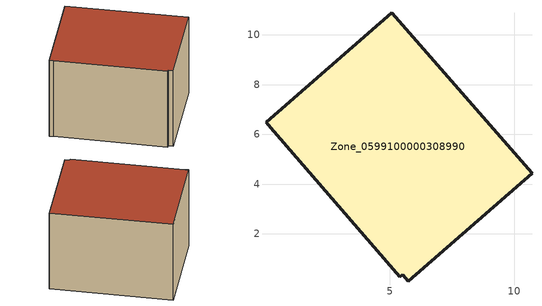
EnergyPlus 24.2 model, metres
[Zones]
Zone_0599100000308990
 floor ground (C_G): 5.08,10.88 10.72,4.43 5.74,0.1 5.51,0.35 5.4,0.27 0.21,6.26 0.02,6.48 z0
 wall outside (C_F): 10.72,4.43 5.08,10.88 0.02,6.48 0.21,6.26 5.4,0.27 5.51,0.35 5.74,0.1 10.72,4.43 z0:6.24
 roof outside (C_R): 5.74,0.1 10.72,4.43 5.08,10.88 0.02,6.48 0.21,6.26 5.4,0.27 5.51,0.35 z6.24
[BUILDING]
Pand.0599100000308990: North Axis=0; Terrain=City; Loads Convergence Tolerance Value=0.04; Temperature Convergence Tolerance Value=0.4; Solar Distribution=FullExterior; Maximum Number of Warmup Days=25; Minimum Number of Warmup Days=1
[Site:Location]
Rotterdam.The.Hague.AP_ZH_NLD Design_Conditions: Latitude=51.96; Longitude=4.45; Time Zone=1; Elevation=-4.5
[SITE:GROUNDTEMPERATURE:BUILDINGSURFACE]
18, 18, 18, 18, 18, 18, 18, 18, 18, 18, 18, 18
[MATERIAL] Thermal Absorptance=0.9; Solar Absorptance=0.7; Visible Absorptance=0.7
Name | Roughness | Thickness | Conductivity | Density | Specific Heat
G.TI.1946 | MediumSmooth | 0.15 | 1 | 540 | 1210
F.TI.1946 | Rough | 0.3 | 0.857143 | 1920 | 840
R.TI.1946 | MediumRough | 0.2 | 0.1 | 1500 | 1000
[CONSTRUCTION]
C_G: G.TI.1946
C_F: F.TI.1946
C_R: R.TI.1946
[ZONE]
Zone_0599100000308990: Type=1; Multiplier=1; Ceiling Height=Autocalculate; Volume=Autocalculate; Floor Area=autocalculate; Part of Total Floor Area=Yes
[ZONEINFILTRATION:DESIGNFLOWRATE]
Infil_Zone_0599100000308990: Zone or ZoneList or Space or SpaceList=Zone_0599100000308990; Schedule=AlwaysOn; Design Flow Rate Calculation Method=Flow/Area; Flow Rate per Floor Area=0.003; Constant Term Coefficient=1; Temperature Term Coefficient=0; Velocity Term Coefficient=0; Velocity Squared Term Coefficient=0
[HVACTEMPLATE:ZONE:IDEALLOADSAIRSYSTEM]
Zone_0599100000308990: Maximum Heating Supply Air Temperature=50; Minimum Cooling Supply Air Temperature=13; Maximum Heating Supply Air Humidity Ratio=0.0156; Minimum Cooling Supply Air Humidity Ratio=0.0077; Heating Limit=NoLimit; Cooling Limit=NoLimit; Dehumidification Control Type=ConstantSensibleHeatRatio; Cooling Sensible Heat Ratio=0.7; Dehumidification Setpoint=60; Humidification Control Type=None; Humidification Setpoint=30; Outdoor Air Method=None; Outdoor Air Flow Rate per Person=0.00944; Outdoor Air Flow Rate per Zone Floor Area=0; Outdoor Air Flow Rate per Zone=0; Demand Controlled Ventilation Type=None; Outdoor Air Economizer Type=NoEconomizer; Heat Recovery Type=None; Sensible Heat Recovery Effectiveness=0.7; Latent Heat Recovery Effectiveness=0.65
[ZONECONTROL:THERMOSTAT]
ThermostatControl_Zone_0599100000308990: Zone or ZoneList=Zone_0599100000308990; Control Type Schedule=DualSetpointControlType; Control 1=Thermostat_Zone_0599100000308990; Temperature Difference Between Cutout And Setpoint=0
[THERMOSTATSETPOINT:DUALSETPOINT]
Thermostat_Zone_0599100000308990: Heating Setpoint Temperature Schedule=HeatingSetpoint_Zone_0599100000308990; Cooling Setpoint Temperature Schedule=CoolingSetpoint_Zone_0599100000308990
[SCHEDULE:COMPACT]
HeatingSetpoint_Zone_0599100000308990: Through: 12/31, For: AllDays, Until: 24:00, 21
CoolingSetpoint_Zone_0599100000308990: Through: 12/31, For: AllDays, Until: 24:00, 24
DualSetpointControlType: Through: 12/31, For: AllDays, Until: 24:00, 4
AlwaysOn: Through: 12/31, For: AllDays, Until: 24:00, 1
